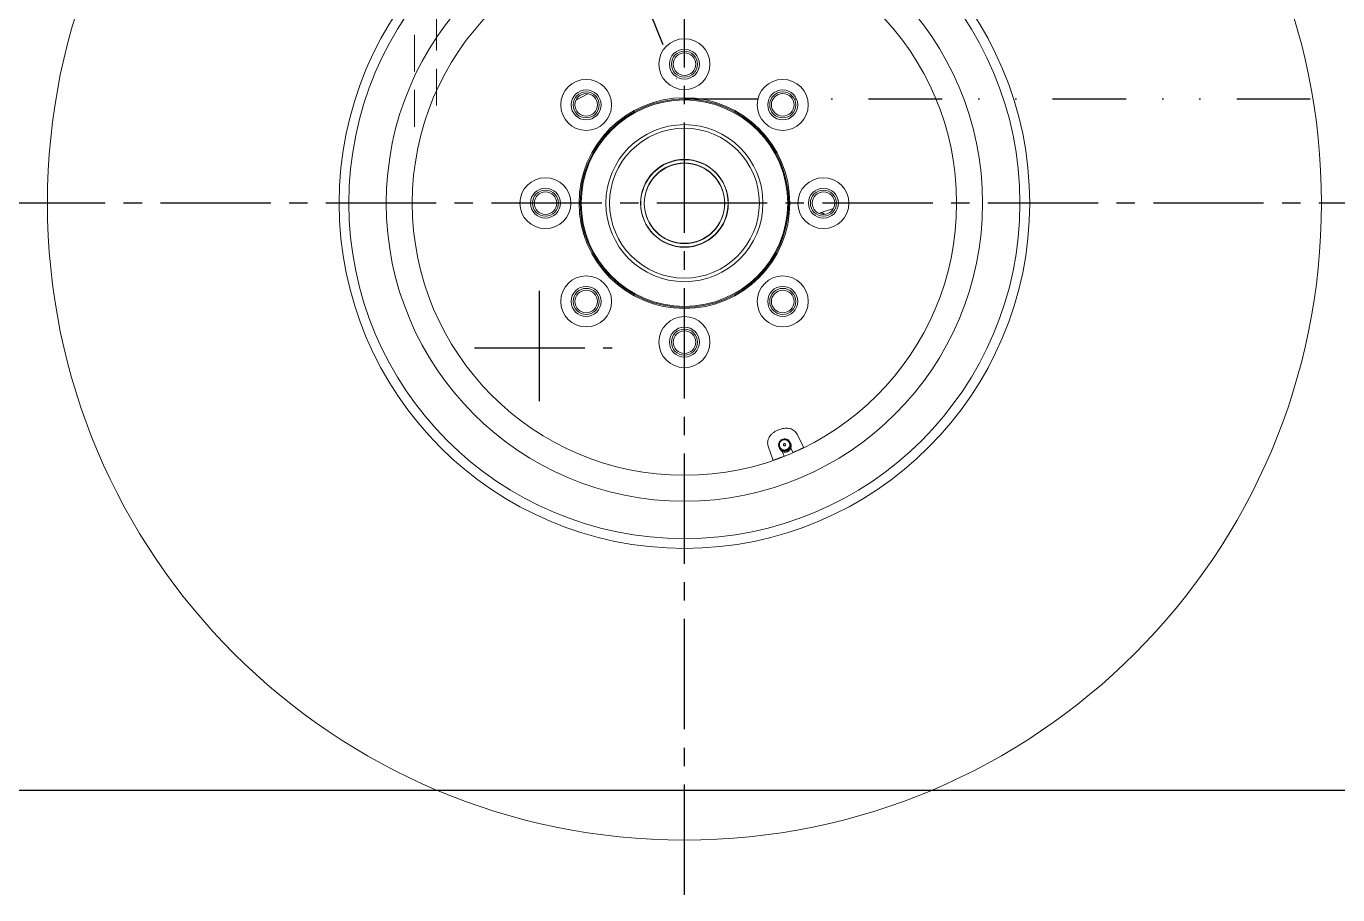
# Model space of a CAD drawing. Header units: millimetres. Extents: x -7970 to 6845, y -11075 to 1978.
# Drawn here: x -510 to 623, y -10950 to -10200 of the extents above; entities that cross this region are included whole.
import ezdxf

# ---------------------------------------------------------------- set-up
doc = ezdxf.new("R2010")
doc.units = ezdxf.units.MM
doc.header["$LTSCALE"] = 5
for name, pattern in [('CENTER2', [28.575, 19.05, -3.175, 3.175, -3.175]), ('DASHED2', [9.525, 6.35, -3.175]), ('DIVIDE', [31.75, 12.7, -6.35, 0, -6.35, 0, -6.35])]:
    doc.linetypes.add(name, pattern=pattern)
for name, color, linetype in [('Layer0016', 7, 'Continuous'), ('Layer0022', 7, 'Continuous'), ('Layer0023', 7, 'Continuous')]:
    doc.layers.add(name, color=color, linetype=linetype)

# ---------------------------------------------------------------- blocks, each defined once
blk = doc.blocks.new('DC_GROUP_ＤＸＦ２５_6')
at = {"layer": 'Layer0022', "color": 7, "linetype": 'Continuous', "lineweight": 13}
for p, q in [((174.6, -10361.9), (178.4, -10360.6)), ((178.4, -10360.6), (183.7, -10358.7)), ((183.7, -10358.7), (187.1, -10357.5))]:
    blk.add_line(p, q, dxfattribs=at)
blk = doc.blocks.new('DC_GROUP_ＤＸＦ２５_210')
at = {"layer": 'Layer0016', "color": 7, "linetype": 'DIVIDE', "lineweight": 25}
for p, q in [((-219.2, -9566.3), (58.5, -10263)), ((58.5, -10263), (808.5, -10263))]:
    blk.add_line(p, q, dxfattribs=at)
at = {"layer": 'Layer0016', "color": 4, "linetype": 'Continuous', "lineweight": 25}
for radius in [830, 750]:
    blk.add_arc((58.5, -10263), radius, 0.0003, 111.7328, dxfattribs=at)

msp = doc.modelspace()

# ---------------------------------------------------------------- linework, layer by layer
at = {"layer": 'Layer0016', "color": 7, "linetype": 'CENTER2', "lineweight": 25}
for p, q in [((58.485, -10950.205), (58.485, -8541.402)), ((6845.062, -10352.97), (-3333.705, -10352.97))]:
    msp.add_line(p, q, dxfattribs=at)
at = {"layer": 'Layer0016', "color": 3, "linetype": 'CENTER2', "lineweight": 25}
for p, q in [((-66.518, -10524.026), (-66.518, -10422.37)), ((-122.842, -10478.01), (-3.878, -10478.01))]:
    msp.add_line(p, q, dxfattribs=at)
at = {"layer": 'Layer0016', "color": 3, "linetype": 'Continuous', "lineweight": 25}
msp.add_line((-3318.645, -10859.97), (6845.062, -10859.97), dxfattribs=at)
at = {"layer": 'Layer0022', "color": 7, "linetype": 'DASHED2', "lineweight": 18}
for p, q in [((-155.516, -10268.687), (-155.516, -9433.145)), ((-174.516, -10286.983), (-174.516, -9856.061))]:
    msp.add_line(p, q, dxfattribs=at)
at = {"layer": 'Layer0022', "color": 7, "linetype": 'Continuous', "lineweight": 18}
for p, q in [((-35.201, -10264.219), (-24.833, -10258.606)), ((179.417, -10362.634), (177.093, -10361.048)), ((161.494, -10564.206), (155.81, -10552.553)), ((134.988, -10575.186), (130.766, -10562.926)), ((140.14, -10563.857), (140.54, -10564.824)), ((140.325, -10563.652), (140.371, -10563.761)), ((140.774, -10563.428), (140.779, -10563.441)), ((149.089, -10559.984), (149.094, -10559.997)), ((149.564, -10559.825), (149.609, -10559.934)), ((149.84, -10559.839), (150.241, -10560.805)), ((152.204, -10568.419), (150.446, -10564.175)), ((144.536, -10571.595), (142.778, -10567.352))]:
    msp.add_line(p, q, dxfattribs=at)
for centre, radius in [((58.485, -10353.007), 550), ((58.485, -10353.007), 298.084), ((58.485, -10353.007), 289.7), ((58.485, -10353.007), 257.44), ((58.485, -10353.007), 235), ((58.485, -10233.007), 22), ((58.485, -10233.007), 12.95), ((58.485, -10233.007), 11.25), ((58.485, -10233.007), 9.75), ((-26.367, -10268.154), 22), ((143.338, -10268.154), 22), ((-26.367, -10268.154), 12.95), ((-26.367, -10268.154), 11.25), ((-26.367, -10268.154), 9.75), ((143.338, -10268.154), 12.95), ((143.338, -10268.154), 11.25), ((143.338, -10268.154), 9.75), ((58.485, -10353.007), 91), ((58.485, -10353.007), 90), ((58.485, -10353.007), 89.134), ((-61.515, -10353.007), 22), ((178.485, -10353.007), 22), ((-61.515, -10353.007), 12.95), ((-61.515, -10353.007), 11.25), ((-61.515, -10353.007), 9.75), ((178.485, -10353.007), 12.95), ((178.485, -10353.007), 11.25), ((178.485, -10353.007), 9.75), ((-26.367, -10437.86), 22), ((143.338, -10437.86), 22), ((-26.367, -10437.86), 12.95), ((-26.367, -10437.86), 11.25), ((-26.367, -10437.86), 9.75), ((143.338, -10437.86), 12.95), ((143.338, -10437.86), 11.25), ((143.338, -10437.86), 9.75), ((58.485, -10473.007), 22), ((58.485, -10473.007), 12.95), ((58.485, -10473.007), 11.25), ((58.485, -10473.007), 9.75)]:
    msp.add_circle(centre, radius, dxfattribs=at)
for centre, radius, start, end in [((206.543, -10375.948), 32.572, 153.276044, 155.65683), ((207.609, -10377.541), 32.555, 152.004758, 152.897592), ((58.485, -10353.007), 212, 292.224163, 292.775837), ((144.903, -10561.657), 0.993, 195.681893, 198.060031), ((144.917, -10561.651), 0.993, 26.939961, 29.438718), ((58.485, -10353.007), 234.8, 293.51302, 296), ((58.485, -10353.007), 234.8, 289, 291.48698)]:
    msp.add_arc(centre, radius, start, end, dxfattribs=at)
for points, knots in [([(130.766, -10562.926), (130.554, -10562.31), (130.271, -10561.012), (130.302, -10558.998), (130.781, -10556.982), (131.686, -10555.038), (132.98, -10553.231), (135.172, -10551.069), (137.218, -10549.851), (138.67, -10549.258)], [0, 0, 0, 0, 0.11282508, 0.22758853, 0.34590195, 0.46876895, 0.59645185, 0.72848253, 1, 1, 1, 1]), ([(140.556, -10548.476), (142.002, -10547.869), (144.31, -10547.284), (147.39, -10547.262), (149.582, -10547.625), (151.597, -10548.36), (153.361, -10549.447), (154.807, -10550.849), (155.525, -10551.967), (155.81, -10552.553)], [0, 0, 0, 0, 0.27151747, 0.40354815, 0.53123105, 0.65409805, 0.77241147, 0.88717492, 1, 1, 1, 1]), ([(140.14, -10563.857), (140.009, -10563.541), (139.809, -10562.881), (139.708, -10561.852), (139.811, -10560.823), (140.112, -10559.834), (140.601, -10558.922), (141.259, -10558.122), (142.059, -10557.466), (142.669, -10557.14), (142.986, -10557.009)], [0, 0, 0, 0, 0.12485044, 0.24972367, 0.37463899, 0.49960928, 0.62463892, 0.7497248, 0.87484635, 1, 1, 1, 1]), ([(140.325, -10563.652), (140.201, -10563.35), (140.01, -10562.722), (139.914, -10561.742), (140.012, -10560.762), (140.299, -10559.82), (140.764, -10558.951), (141.391, -10558.19), (142.153, -10557.564), (142.734, -10557.254), (143.036, -10557.129)], [0, 0, 0, 0, 0.124872, 0.24975483, 0.37468114, 0.49965473, 0.62468088, 0.74975689, 0.87486372, 1, 1, 1, 1]), ([(146.994, -10566.686), (146.677, -10566.818), (146.016, -10567.018), (144.986, -10567.121), (143.955, -10567.02), (142.965, -10566.721), (142.052, -10566.235), (141.252, -10565.579), (140.596, -10564.781), (140.271, -10564.173), (140.14, -10563.857)], [0, 0, 0, 0, 0.12515365, 0.2502752, 0.37536108, 0.50039072, 0.62536101, 0.75027633, 0.87514956, 1, 1, 1, 1]), ([(146.899, -10566.456), (146.597, -10566.581), (145.967, -10566.772), (144.986, -10566.869), (144.005, -10566.774), (143.061, -10566.489), (142.192, -10566.026), (141.43, -10565.402), (140.805, -10564.642), (140.495, -10564.062), (140.371, -10563.761)], [0, 0, 0, 0, 0.12515365, 0.2502752, 0.37536108, 0.50039072, 0.62536101, 0.75027633, 0.87514956, 1, 1, 1, 1]), ([(140.774, -10563.428), (140.661, -10563.157), (140.489, -10562.59), (140.403, -10561.707), (140.49, -10560.824), (140.748, -10559.975), (141.167, -10559.192), (141.731, -10558.507), (142.417, -10557.944), (142.939, -10557.665), (143.211, -10557.552)], [0, 0, 0, 0, 0.1249826, 0.24995923, 0.37494817, 0.49994371, 0.62494783, 0.74996119, 0.87497429, 1, 1, 1, 1]), ([(146.655, -10565.866), (146.383, -10565.979), (145.816, -10566.151), (144.933, -10566.238), (144.05, -10566.152), (143.201, -10565.896), (142.418, -10565.479), (141.733, -10564.917), (141.17, -10564.233), (140.891, -10563.712), (140.779, -10563.441)], [0, 0, 0, 0, 0.12515367, 0.25027494, 0.37536119, 0.50039065, 0.625361, 0.75027635, 0.87514958, 1, 1, 1, 1]), ([(149.84, -10559.839), (149.709, -10559.522), (149.384, -10558.914), (148.728, -10558.116), (147.928, -10557.461), (147.015, -10556.974), (146.025, -10556.675), (144.994, -10556.575), (143.964, -10556.677), (143.303, -10556.878), (142.986, -10557.009)], [0, 0, 0, 0, 0.12485044, 0.24972367, 0.37463899, 0.49960928, 0.62463892, 0.7497248, 0.87484635, 1, 1, 1, 1]), ([(143.036, -10557.129), (143.337, -10557.004), (143.967, -10556.813), (144.948, -10556.716), (145.93, -10556.811), (146.873, -10557.096), (147.743, -10557.56), (148.505, -10558.184), (149.13, -10558.944), (149.439, -10559.524), (149.564, -10559.825)], [0, 0, 0, 0, 0.12513628, 0.25024311, 0.37531913, 0.50034527, 0.62531885, 0.75024517, 0.87512799, 1, 1, 1, 1]), ([(143.211, -10557.552), (143.482, -10557.44), (144.049, -10557.268), (144.932, -10557.181), (145.816, -10557.267), (146.665, -10557.524), (147.448, -10557.942), (148.134, -10558.505), (148.697, -10559.19), (148.976, -10559.712), (149.089, -10559.984)], [0, 0, 0, 0, 0.12502577, 0.25003887, 0.37505221, 0.50005629, 0.62505179, 0.75004071, 0.87501734, 1, 1, 1, 1]), ([(143.947, -10561.925), (143.915, -10561.81), (143.892, -10561.564), (143.991, -10561.21), (144.21, -10560.913), (144.417, -10560.779), (144.528, -10560.733)], [0, 0, 0, 0, 0.24972275, 0.49962314, 0.74972403, 1, 1, 1, 1]), ([(145.246, -10562.466), (145.126, -10562.516), (144.863, -10562.568), (144.471, -10562.491), (144.139, -10562.27), (143.99, -10562.047), (143.941, -10561.928)], [0, 0, 0, 0, 0.25047909, 0.50066849, 0.75046621, 1, 1, 1, 1]), ([(144.528, -10560.733), (144.639, -10560.687), (144.88, -10560.635), (145.244, -10560.69), (145.565, -10560.87), (145.722, -10561.059), (145.781, -10561.163)], [0, 0, 0, 0, 0.25027561, 0.50037638, 0.75027704, 1, 1, 1, 1]), ([(145.788, -10561.162), (145.838, -10561.282), (145.89, -10561.544), (145.811, -10561.935), (145.589, -10562.268), (145.366, -10562.416), (145.246, -10562.466)], [0, 0, 0, 0, 0.24953382, 0.49933151, 0.74952089, 1, 1, 1, 1]), ([(146.655, -10565.866), (146.926, -10565.754), (147.449, -10565.475), (148.135, -10564.912), (148.699, -10564.227), (149.118, -10563.445), (149.376, -10562.597), (149.464, -10561.715), (149.378, -10560.834), (149.206, -10560.268), (149.094, -10559.997)], [0, 0, 0, 0, 0.12515367, 0.25027494, 0.37536119, 0.50039065, 0.625361, 0.75027635, 0.87514958, 1, 1, 1, 1]), ([(146.899, -10566.456), (147.201, -10566.331), (147.781, -10566.021), (148.544, -10565.396), (149.17, -10564.634), (149.636, -10563.766), (149.923, -10562.823), (150.02, -10561.844), (149.925, -10560.864), (149.734, -10560.235), (149.609, -10559.934)], [0, 0, 0, 0, 0.12515365, 0.2502752, 0.37536108, 0.50039072, 0.62536101, 0.75027633, 0.87514956, 1, 1, 1, 1]), ([(146.994, -10566.686), (147.311, -10566.555), (147.921, -10566.229), (148.722, -10565.573), (149.379, -10564.774), (149.868, -10563.862), (150.17, -10562.872), (150.272, -10561.843), (150.172, -10560.815), (149.971, -10560.155), (149.84, -10559.839)], [0, 0, 0, 0, 0.12515365, 0.2502752, 0.37536108, 0.50039072, 0.62536101, 0.75027633, 0.87514956, 1, 1, 1, 1]), ([(147.395, -10567.653), (147.712, -10567.522), (148.321, -10567.196), (149.122, -10566.54), (149.78, -10565.74), (150.269, -10564.828), (150.57, -10563.839), (150.672, -10562.81), (150.572, -10561.782), (150.372, -10561.122), (150.241, -10560.805)], [0, 0, 0, 0, 0.12515365, 0.2502752, 0.37536108, 0.50039072, 0.62536101, 0.75027633, 0.87514956, 1, 1, 1, 1]), ([(147.395, -10567.653), (147.078, -10567.784), (146.416, -10567.985), (145.386, -10568.087), (144.356, -10567.987), (143.365, -10567.688), (142.452, -10567.201), (141.652, -10566.546), (140.996, -10565.748), (140.671, -10565.14), (140.54, -10564.824)], [0, 0, 0, 0, 0.12515365, 0.2502752, 0.37536108, 0.50039072, 0.62536101, 0.75027633, 0.87514956, 1, 1, 1, 1])]:
    msp.add_open_spline(points, degree=3, knots=knots, dxfattribs=at)
at = {"layer": 'Layer0023', "color": 7, "linetype": 'Continuous', "lineweight": 18}
for centre, radius in [((58.485, -10353.007), 67.8), ((58.485, -10353.007), 64.7), ((58.485, -10353.001), 37.8), ((58.56, -10353.297), 37.8), ((58.485, -10353.001), 34.7), ((58.56, -10353.297), 34.7)]:
    msp.add_circle(centre, radius, dxfattribs=at)

# ---------------------------------------------------------------- block references
at = {"layer": 'Layer0016', "linetype": 'Continuous'}
msp.add_blockref('DC_GROUP_ＤＸＦ２５_210', (0, 0), dxfattribs=at)
at = {"layer": 'Layer0022', "linetype": 'Continuous'}
msp.add_blockref('DC_GROUP_ＤＸＦ２５_6', (0, 0), dxfattribs=at)

doc.saveas('drawing.dxf')
